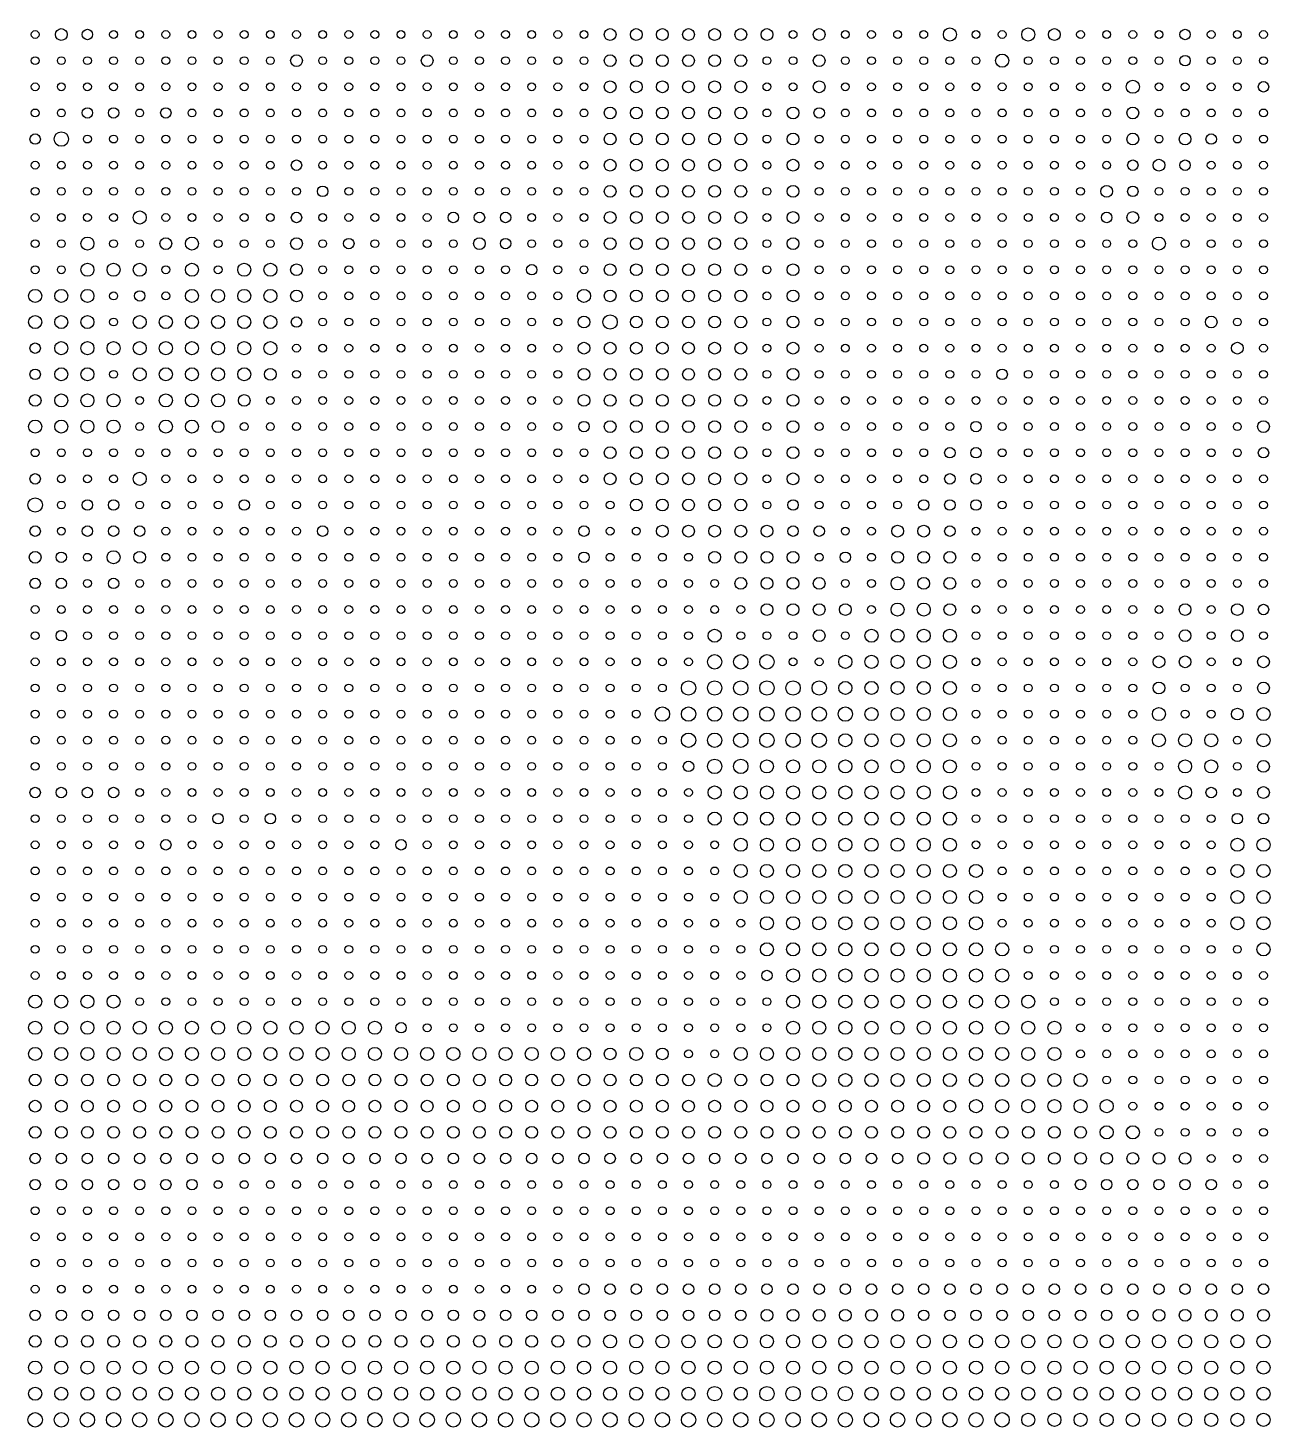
# Model space of a CAD drawing. Header units: metres. Extents: x -6 to 3826, y 14 to 2163.
# Drawn here: x 1914 to 2865, y 14 to 1085 of the extents above; entities that cross this region are included whole.
import ezdxf

# ---------------------------------------------------------------- set-up
doc = ezdxf.new("R2010")
doc.units = ezdxf.units.M

msp = doc.modelspace()

# ---------------------------------------------------------------- linework, layer by layer
for centre, radius in [((1920, 1080), 3), ((1940, 1080), 4.5), ((1960, 1080), 4), ((1980, 1080), 3), ((2000, 1080), 3), ((2020, 1080), 3), ((2040, 1080), 3), ((2060, 1080), 3), ((2080, 1080), 3), ((2100, 1080), 3), ((2120, 1080), 3), ((2140, 1080), 3), ((2160, 1080), 3), ((2180, 1080), 3), ((2200, 1080), 3), ((2220, 1080), 3), ((2240, 1080), 3), ((2260, 1080), 3), ((2280, 1080), 3), ((2300, 1080), 3), ((2320, 1080), 3), ((2340, 1080), 3), ((2360, 1080), 4.5), ((2380, 1080), 4.5), ((2400, 1080), 4.5), ((2420, 1080), 4.5), ((2440, 1080), 4.5), ((2460, 1080), 4.5), ((2480, 1080), 4.5), ((2500, 1080), 3), ((2520, 1080), 4.5), ((2540, 1080), 3), ((2560, 1080), 3), ((2580, 1080), 3), ((2600, 1080), 3), ((2620, 1080), 5), ((2640, 1080), 3), ((2660, 1080), 3), ((2680, 1080), 5), ((2700, 1080), 4.5), ((2720, 1080), 3), ((2740, 1080), 3), ((2760, 1080), 3), ((2780, 1080), 3), ((2800, 1080), 4), ((2820, 1080), 3), ((2840, 1080), 3), ((2860, 1080), 3), ((1920, 1060), 3), ((1940, 1060), 3), ((1960, 1060), 3), ((1980, 1060), 3), ((2000, 1060), 3), ((2020, 1060), 3), ((2040, 1060), 3), ((2060, 1060), 3), ((2080, 1060), 3), ((2100, 1060), 3), ((2120, 1060), 4.5), ((2140, 1060), 3), ((2160, 1060), 3), ((2180, 1060), 3), ((2200, 1060), 3), ((2220, 1060), 4.5), ((2240, 1060), 3), ((2260, 1060), 3), ((2280, 1060), 3), ((2300, 1060), 3), ((2320, 1060), 3), ((2340, 1060), 3), ((2360, 1060), 4.5), ((2380, 1060), 4.5), ((2400, 1060), 4.5), ((2420, 1060), 4.5), ((2440, 1060), 4.5), ((2460, 1060), 4.5), ((2480, 1060), 3), ((2500, 1060), 3), ((2520, 1060), 4.5), ((2540, 1060), 3), ((2560, 1060), 3), ((2580, 1060), 3), ((2600, 1060), 3), ((2620, 1060), 3), ((2640, 1060), 3), ((2660, 1060), 5), ((2680, 1060), 3), ((2700, 1060), 3), ((2720, 1060), 3), ((2740, 1060), 3), ((2760, 1060), 3), ((2780, 1060), 3), ((2800, 1060), 4), ((2820, 1060), 3), ((2840, 1060), 3), ((2860, 1060), 3), ((1920, 1040), 3), ((1940, 1040), 3), ((1960, 1040), 3), ((1980, 1040), 3), ((2000, 1040), 3), ((2020, 1040), 3), ((2040, 1040), 3), ((2060, 1040), 3), ((2080, 1040), 3), ((2100, 1040), 3), ((2120, 1040), 3), ((2140, 1040), 3), ((2160, 1040), 3), ((2180, 1040), 3), ((2200, 1040), 3), ((2220, 1040), 3), ((2240, 1040), 3), ((2260, 1040), 3), ((2280, 1040), 3), ((2300, 1040), 3), ((2320, 1040), 3), ((2340, 1040), 3), ((2360, 1040), 4.5), ((2380, 1040), 4.5), ((2400, 1040), 4.5), ((2420, 1040), 4.5), ((2440, 1040), 4.5), ((2460, 1040), 4.5), ((2480, 1040), 3), ((2500, 1040), 3), ((2520, 1040), 4.5), ((2540, 1040), 3), ((2560, 1040), 3), ((2580, 1040), 3), ((2600, 1040), 3), ((2620, 1040), 3), ((2640, 1040), 3), ((2660, 1040), 3), ((2680, 1040), 3), ((2700, 1040), 3), ((2720, 1040), 3), ((2740, 1040), 3), ((2760, 1040), 5), ((2780, 1040), 3), ((2800, 1040), 3), ((2820, 1040), 3), ((2840, 1040), 3), ((2860, 1040), 4), ((1920, 1020), 3), ((1940, 1020), 3), ((1960, 1020), 4), ((1980, 1020), 4), ((2000, 1020), 3), ((2020, 1020), 4), ((2040, 1020), 3), ((2060, 1020), 3), ((2080, 1020), 3), ((2100, 1020), 3), ((2120, 1020), 3), ((2140, 1020), 3), ((2160, 1020), 3), ((2180, 1020), 3), ((2200, 1020), 3), ((2220, 1020), 3), ((2240, 1020), 3), ((2260, 1020), 3), ((2280, 1020), 3), ((2300, 1020), 3), ((2320, 1020), 3), ((2340, 1020), 3), ((2360, 1020), 4.5), ((2380, 1020), 4.5), ((2400, 1020), 4.5), ((2420, 1020), 4.5), ((2440, 1020), 4.5), ((2460, 1020), 4.5), ((2480, 1020), 3), ((2500, 1020), 4.5), ((2520, 1020), 4), ((2540, 1020), 3), ((2560, 1020), 3), ((2580, 1020), 3), ((2600, 1020), 3), ((2620, 1020), 3), ((2640, 1020), 3), ((2660, 1020), 3), ((2680, 1020), 3), ((2700, 1020), 3), ((2720, 1020), 3), ((2740, 1020), 3), ((2760, 1020), 4.5), ((2780, 1020), 3), ((2800, 1020), 3), ((2820, 1020), 3), ((2840, 1020), 3), ((2860, 1020), 3), ((1920, 1000), 4), ((1940, 1000), 5.5), ((1960, 1000), 3), ((1980, 1000), 3), ((2000, 1000), 3), ((2020, 1000), 3), ((2040, 1000), 3), ((2060, 1000), 3), ((2080, 1000), 3), ((2100, 1000), 3), ((2120, 1000), 3), ((2140, 1000), 3), ((2160, 1000), 3), ((2180, 1000), 3), ((2200, 1000), 3), ((2220, 1000), 3), ((2240, 1000), 3), ((2260, 1000), 3), ((2280, 1000), 3), ((2300, 1000), 3), ((2320, 1000), 3), ((2340, 1000), 3), ((2360, 1000), 4.5), ((2380, 1000), 4.5), ((2400, 1000), 4.5), ((2420, 1000), 4.5), ((2440, 1000), 4.5), ((2460, 1000), 4.5), ((2480, 1000), 3), ((2500, 1000), 4.5), ((2520, 1000), 3), ((2540, 1000), 3), ((2560, 1000), 3), ((2580, 1000), 3), ((2600, 1000), 3), ((2620, 1000), 3), ((2640, 1000), 3), ((2660, 1000), 3), ((2680, 1000), 3), ((2700, 1000), 3), ((2720, 1000), 3), ((2740, 1000), 3), ((2760, 1000), 4.5), ((2780, 1000), 3), ((2800, 1000), 4.5), ((2820, 1000), 4), ((2840, 1000), 3), ((2860, 1000), 3), ((1920, 980), 3), ((1940, 980), 3), ((1960, 980), 3), ((1980, 980), 3), ((2000, 980), 3), ((2020, 980), 3), ((2040, 980), 3), ((2060, 980), 3), ((2080, 980), 3), ((2100, 980), 3), ((2120, 980), 4), ((2140, 980), 3), ((2160, 980), 3), ((2180, 980), 3), ((2200, 980), 3), ((2220, 980), 3), ((2240, 980), 3), ((2260, 980), 3), ((2280, 980), 3), ((2300, 980), 3), ((2320, 980), 3), ((2340, 980), 3), ((2360, 980), 4.5), ((2380, 980), 4.5), ((2400, 980), 4.5), ((2420, 980), 4.5), ((2440, 980), 4.5), ((2460, 980), 4.5), ((2480, 980), 3), ((2500, 980), 4.5), ((2520, 980), 3), ((2540, 980), 3), ((2560, 980), 3), ((2580, 980), 3), ((2600, 980), 3), ((2620, 980), 3), ((2640, 980), 3), ((2660, 980), 3), ((2680, 980), 3), ((2700, 980), 3), ((2720, 980), 3), ((2740, 980), 3), ((2760, 980), 4), ((2780, 980), 4.5), ((2800, 980), 4), ((2820, 980), 3), ((2840, 980), 3), ((2860, 980), 3), ((2140, 960), 4), ((2360, 960), 4.5), ((2380, 960), 4.5), ((2400, 960), 4.5), ((2420, 960), 4.5), ((2440, 960), 4.5), ((2460, 960), 4.5), ((2500, 960), 4.5), ((2740, 960), 4.5), ((2760, 960), 4), ((1920, 960), 3), ((1940, 960), 3), ((1960, 960), 3), ((1980, 960), 3), ((2000, 960), 3), ((2020, 960), 3), ((2040, 960), 3), ((2060, 960), 3), ((2080, 960), 3), ((2100, 960), 3), ((2120, 960), 3), ((2160, 960), 3), ((2180, 960), 3), ((2200, 960), 3), ((2220, 960), 3), ((2240, 960), 3), ((2260, 960), 3), ((2280, 960), 3), ((2300, 960), 3), ((2320, 960), 3), ((2340, 960), 3), ((2480, 960), 3), ((2520, 960), 3), ((2540, 960), 3), ((2560, 960), 3), ((2580, 960), 3), ((2600, 960), 3), ((2620, 960), 3), ((2640, 960), 3), ((2660, 960), 3), ((2680, 960), 3), ((2700, 960), 3), ((2720, 960), 3), ((2780, 960), 3), ((2800, 960), 3), ((2820, 960), 3), ((2840, 960), 3), ((2860, 960), 3), ((1920, 940), 3), ((1940, 940), 3), ((1960, 940), 3), ((1980, 940), 3), ((2000, 940), 5), ((2020, 940), 3), ((2040, 940), 3), ((2060, 940), 3), ((2080, 940), 3), ((2100, 940), 3), ((2120, 940), 4), ((2140, 940), 3), ((2160, 940), 3), ((2180, 940), 3), ((2200, 940), 3), ((2220, 940), 3), ((2240, 940), 4), ((2260, 940), 4), ((2280, 940), 4), ((2300, 940), 3), ((2320, 940), 3), ((2340, 940), 3), ((2360, 940), 4.5), ((2380, 940), 4.5), ((2400, 940), 4.5), ((2420, 940), 4.5), ((2440, 940), 4.5), ((2460, 940), 4.5), ((2480, 940), 3), ((2500, 940), 4.5), ((2520, 940), 3), ((2540, 940), 3), ((2560, 940), 3), ((2580, 940), 3), ((2600, 940), 3), ((2620, 940), 3), ((2640, 940), 3), ((2660, 940), 3), ((2680, 940), 3), ((2700, 940), 3), ((2720, 940), 3), ((2740, 940), 4), ((2760, 940), 4.5), ((2780, 940), 3), ((2800, 940), 3), ((2820, 940), 3), ((2840, 940), 3), ((2860, 940), 3), ((1920, 920), 3), ((1940, 920), 3), ((1960, 920), 5), ((1980, 920), 3), ((2000, 920), 3), ((2020, 920), 4.5), ((2040, 920), 5), ((2060, 920), 3), ((2080, 920), 3), ((2100, 920), 3), ((2120, 920), 4.5), ((2140, 920), 3), ((2160, 920), 4), ((2180, 920), 3), ((2200, 920), 3), ((2220, 920), 3), ((2240, 920), 3), ((2260, 920), 4.5), ((2280, 920), 4), ((2300, 920), 3), ((2320, 920), 3), ((2340, 920), 3), ((2360, 920), 4.5), ((2380, 920), 4.5), ((2400, 920), 4.5), ((2420, 920), 4.5), ((2440, 920), 4.5), ((2460, 920), 4.5), ((2480, 920), 3), ((2500, 920), 4.5), ((2520, 920), 3), ((2540, 920), 3), ((2560, 920), 3), ((2580, 920), 3), ((2600, 920), 3), ((2620, 920), 3), ((2640, 920), 3), ((2660, 920), 3), ((2680, 920), 3), ((2700, 920), 3), ((2720, 920), 3), ((2740, 920), 3), ((2760, 920), 3), ((2780, 920), 5), ((2800, 920), 3), ((2820, 920), 3), ((2840, 920), 3), ((2860, 920), 3), ((1920, 900), 3), ((1940, 900), 3), ((1960, 900), 5), ((1980, 900), 5), ((2000, 900), 5), ((2020, 900), 3), ((2040, 900), 5), ((2060, 900), 3), ((2080, 900), 5), ((2100, 900), 5), ((2120, 900), 4.5), ((2140, 900), 3), ((2160, 900), 3), ((2180, 900), 3), ((2200, 900), 3), ((2220, 900), 3), ((2240, 900), 3), ((2260, 900), 3), ((2280, 900), 3), ((2300, 900), 4), ((2320, 900), 3), ((2340, 900), 3), ((2360, 900), 4.5), ((2380, 900), 4.5), ((2400, 900), 4.5), ((2420, 900), 4.5), ((2440, 900), 4.5), ((2460, 900), 4.5), ((2480, 900), 3), ((2500, 900), 4.5), ((2520, 900), 3), ((2540, 900), 3), ((2560, 900), 3), ((2580, 900), 3), ((2600, 900), 3), ((2620, 900), 3), ((2640, 900), 3), ((2660, 900), 3), ((2680, 900), 3), ((2700, 900), 3), ((2720, 900), 3), ((2740, 900), 3), ((2760, 900), 3), ((2780, 900), 3), ((2800, 900), 3), ((2820, 900), 3), ((2840, 900), 3), ((2860, 900), 3), ((1920, 880), 5), ((1940, 880), 5), ((1960, 880), 5), ((1980, 880), 3), ((2000, 880), 4), ((2020, 880), 3), ((2040, 880), 5), ((2060, 880), 5), ((2080, 880), 5), ((2100, 880), 5), ((2120, 880), 4.5), ((2140, 880), 3), ((2160, 880), 3), ((2180, 880), 3), ((2200, 880), 3), ((2220, 880), 3), ((2240, 880), 3), ((2260, 880), 3), ((2280, 880), 3), ((2300, 880), 3), ((2320, 880), 3), ((2340, 880), 5), ((2360, 880), 4.5), ((2380, 880), 4.5), ((2400, 880), 4.5), ((2420, 880), 4.5), ((2440, 880), 4.5), ((2460, 880), 4.5), ((2480, 880), 3), ((2500, 880), 4.5), ((2520, 880), 3), ((2540, 880), 3), ((2560, 880), 3), ((2580, 880), 3), ((2600, 880), 3), ((2620, 880), 3), ((2640, 880), 3), ((2660, 880), 3), ((2680, 880), 3), ((2700, 880), 3), ((2720, 880), 3), ((2740, 880), 3), ((2760, 880), 3), ((2780, 880), 3), ((2800, 880), 3), ((2820, 880), 3), ((2840, 880), 3), ((2860, 880), 3), ((1920, 860), 5), ((1940, 860), 5), ((1960, 860), 5), ((1980, 860), 3), ((2000, 860), 5), ((2020, 860), 5), ((2040, 860), 5), ((2060, 860), 5), ((2080, 860), 5), ((2100, 860), 5), ((2120, 860), 4), ((2140, 860), 3), ((2160, 860), 3), ((2180, 860), 3), ((2200, 860), 3), ((2220, 860), 3), ((2240, 860), 3), ((2260, 860), 3), ((2280, 860), 3), ((2300, 860), 3), ((2320, 860), 3), ((2340, 860), 4.5), ((2360, 860), 5.5), ((2380, 860), 4.5), ((2400, 860), 4.5), ((2420, 860), 4.5), ((2440, 860), 4.5), ((2460, 860), 4.5), ((2480, 860), 3), ((2500, 860), 4.5), ((2520, 860), 3), ((2540, 860), 3), ((2560, 860), 3), ((2580, 860), 3), ((2600, 860), 3), ((2620, 860), 3), ((2640, 860), 3), ((2660, 860), 3), ((2680, 860), 3), ((2700, 860), 3), ((2720, 860), 3), ((2740, 860), 3), ((2760, 860), 3), ((2780, 860), 3), ((2800, 860), 3), ((2820, 860), 4.5), ((2840, 860), 3), ((2860, 860), 3), ((1920, 840), 4), ((1940, 840), 5), ((1960, 840), 5), ((1980, 840), 5), ((2000, 840), 5), ((2020, 840), 5), ((2040, 840), 5), ((2060, 840), 5), ((2080, 840), 5), ((2100, 840), 5), ((2120, 840), 3), ((2140, 840), 3), ((2160, 840), 3), ((2180, 840), 3), ((2200, 840), 3), ((2220, 840), 3), ((2240, 840), 3), ((2260, 840), 3), ((2280, 840), 3), ((2300, 840), 3), ((2320, 840), 3), ((2340, 840), 4.5), ((2360, 840), 4.5), ((2380, 840), 4.5), ((2400, 840), 4.5), ((2420, 840), 4.5), ((2440, 840), 4.5), ((2460, 840), 4.5), ((2480, 840), 3), ((2500, 840), 4.5), ((2520, 840), 3), ((2540, 840), 3), ((2560, 840), 3), ((2580, 840), 3), ((2600, 840), 3), ((2620, 840), 3), ((2640, 840), 3), ((2660, 840), 3), ((2680, 840), 3), ((2700, 840), 3), ((2720, 840), 3), ((2740, 840), 3), ((2760, 840), 3), ((2780, 840), 3), ((2800, 840), 3), ((2820, 840), 3), ((2840, 840), 4.5), ((2860, 840), 3), ((1940, 820), 5), ((1960, 820), 5), ((2000, 820), 5), ((2020, 820), 5), ((2040, 820), 5), ((2060, 820), 5), ((2080, 820), 5), ((2100, 820), 4.5), ((2340, 820), 4.5), ((2360, 820), 4.5), ((2380, 820), 4.5), ((2400, 820), 4.5), ((2420, 820), 4.5), ((2440, 820), 4.5), ((2460, 820), 4.5), ((2500, 820), 4.5), ((1920, 820), 4), ((1980, 820), 3), ((2120, 820), 3), ((2140, 820), 3), ((2160, 820), 3), ((2180, 820), 3), ((2200, 820), 3), ((2220, 820), 3), ((2240, 820), 3), ((2260, 820), 3), ((2280, 820), 3), ((2300, 820), 3), ((2320, 820), 3), ((2480, 820), 3), ((2520, 820), 3), ((2540, 820), 3), ((2560, 820), 3), ((2580, 820), 3), ((2600, 820), 3), ((2620, 820), 3), ((2640, 820), 3), ((2660, 820), 4), ((2680, 820), 3), ((2700, 820), 3), ((2720, 820), 3), ((2740, 820), 3), ((2760, 820), 3), ((2780, 820), 3), ((2800, 820), 3), ((2820, 820), 3), ((2840, 820), 3), ((2860, 820), 3), ((1920, 800), 4.5), ((1940, 800), 5), ((1960, 800), 5), ((1980, 800), 5), ((2000, 800), 3), ((2020, 800), 5), ((2040, 800), 5), ((2060, 800), 5), ((2080, 800), 4.5), ((2100, 800), 3), ((2120, 800), 3), ((2140, 800), 3), ((2160, 800), 3), ((2180, 800), 3), ((2200, 800), 3), ((2220, 800), 3), ((2240, 800), 3), ((2260, 800), 3), ((2280, 800), 3), ((2300, 800), 3), ((2320, 800), 3), ((2340, 800), 4.5), ((2360, 800), 4.5), ((2380, 800), 4.5), ((2400, 800), 4.5), ((2420, 800), 4.5), ((2440, 800), 4.5), ((2460, 800), 4.5), ((2480, 800), 3), ((2500, 800), 4.5), ((2520, 800), 3), ((2540, 800), 3), ((2560, 800), 3), ((2580, 800), 3), ((2600, 800), 3), ((2620, 800), 3), ((2640, 800), 3), ((2660, 800), 3), ((2680, 800), 3), ((2700, 800), 3), ((2720, 800), 3), ((2740, 800), 3), ((2760, 800), 3), ((2780, 800), 3), ((2800, 800), 3), ((2820, 800), 3), ((2840, 800), 3), ((2860, 800), 3), ((1920, 780), 5), ((1940, 780), 5), ((1960, 780), 5), ((1980, 780), 5), ((2000, 780), 3), ((2020, 780), 5), ((2040, 780), 5), ((2060, 780), 4.5), ((2080, 780), 3), ((2100, 780), 3), ((2120, 780), 3), ((2140, 780), 3), ((2160, 780), 3), ((2180, 780), 3), ((2200, 780), 3), ((2220, 780), 3), ((2240, 780), 3), ((2260, 780), 3), ((2280, 780), 3), ((2300, 780), 3), ((2320, 780), 3), ((2340, 780), 4), ((2360, 780), 4.5), ((2380, 780), 4.5), ((2400, 780), 4.5), ((2420, 780), 4.5), ((2440, 780), 4.5), ((2460, 780), 4.5), ((2480, 780), 3), ((2500, 780), 4.5), ((2520, 780), 3), ((2540, 780), 3), ((2560, 780), 3), ((2580, 780), 3), ((2600, 780), 3), ((2620, 780), 3), ((2640, 780), 4), ((2660, 780), 3), ((2680, 780), 3), ((2700, 780), 3), ((2720, 780), 3), ((2740, 780), 3), ((2760, 780), 3), ((2780, 780), 3), ((2800, 780), 3), ((2820, 780), 3), ((2840, 780), 3), ((2860, 780), 4.5), ((1920, 760), 3), ((1940, 760), 3), ((1960, 760), 3), ((1980, 760), 3), ((2000, 760), 3), ((2020, 760), 3), ((2040, 760), 3), ((2060, 760), 3), ((2080, 760), 3), ((2100, 760), 3), ((2120, 760), 3), ((2140, 760), 3), ((2160, 760), 3), ((2180, 760), 3), ((2200, 760), 3), ((2220, 760), 3), ((2240, 760), 3), ((2260, 760), 3), ((2280, 760), 3), ((2300, 760), 3), ((2320, 760), 3), ((2340, 760), 3), ((2360, 760), 4.5), ((2380, 760), 4.5), ((2400, 760), 4.5), ((2420, 760), 4.5), ((2440, 760), 4.5), ((2460, 760), 4.5), ((2480, 760), 3), ((2500, 760), 4.5), ((2520, 760), 3), ((2540, 760), 3), ((2560, 760), 3), ((2580, 760), 3), ((2600, 760), 3), ((2620, 760), 4), ((2640, 760), 4), ((2660, 760), 3), ((2680, 760), 3), ((2700, 760), 3), ((2720, 760), 3), ((2740, 760), 3), ((2760, 760), 3), ((2780, 760), 3), ((2800, 760), 3), ((2820, 760), 3), ((2840, 760), 3), ((2860, 760), 4), ((1920, 740), 4), ((1940, 740), 3), ((1960, 740), 3), ((1980, 740), 3), ((2000, 740), 5), ((2020, 740), 3), ((2040, 740), 3), ((2060, 740), 3), ((2080, 740), 3), ((2100, 740), 3), ((2120, 740), 3), ((2140, 740), 3), ((2160, 740), 3), ((2180, 740), 3), ((2200, 740), 3), ((2220, 740), 3), ((2240, 740), 3), ((2260, 740), 3), ((2280, 740), 3), ((2300, 740), 3), ((2320, 740), 3), ((2340, 740), 3), ((2360, 740), 4.5), ((2380, 740), 4.5), ((2400, 740), 4.5), ((2420, 740), 4.5), ((2440, 740), 4.5), ((2460, 740), 4.5), ((2480, 740), 3), ((2500, 740), 4.5), ((2520, 740), 3), ((2540, 740), 3), ((2560, 740), 3), ((2580, 740), 3), ((2600, 740), 3), ((2620, 740), 4), ((2640, 740), 4), ((2660, 740), 3), ((2680, 740), 3), ((2700, 740), 3), ((2720, 740), 3), ((2740, 740), 3), ((2760, 740), 3), ((2780, 740), 3), ((2800, 740), 3), ((2820, 740), 3), ((2840, 740), 3), ((2860, 740), 3), ((1920, 720), 5.5), ((1940, 720), 3), ((1960, 720), 4), ((1980, 720), 4), ((2000, 720), 3), ((2020, 720), 3), ((2040, 720), 3), ((2060, 720), 3), ((2080, 720), 4), ((2100, 720), 3), ((2120, 720), 3), ((2140, 720), 3), ((2160, 720), 3), ((2180, 720), 3), ((2200, 720), 3), ((2220, 720), 3), ((2240, 720), 3), ((2260, 720), 3), ((2280, 720), 3), ((2300, 720), 3), ((2320, 720), 3), ((2340, 720), 3), ((2360, 720), 3), ((2380, 720), 4.5), ((2400, 720), 4.5), ((2420, 720), 4.5), ((2440, 720), 4.5), ((2460, 720), 4.5), ((2480, 720), 3), ((2500, 720), 4), ((2520, 720), 3), ((2540, 720), 3), ((2560, 720), 3), ((2580, 720), 3), ((2600, 720), 4), ((2620, 720), 4), ((2640, 720), 4), ((2660, 720), 3), ((2680, 720), 3), ((2700, 720), 3), ((2720, 720), 3), ((2740, 720), 3), ((2760, 720), 3), ((2780, 720), 3), ((2800, 720), 3), ((2820, 720), 3), ((2840, 720), 3), ((2860, 720), 3), ((1920, 700), 4), ((1940, 700), 3), ((1960, 700), 4), ((1980, 700), 4), ((2000, 700), 4), ((2020, 700), 3), ((2040, 700), 3), ((2060, 700), 3), ((2080, 700), 3), ((2100, 700), 3), ((2120, 700), 3), ((2140, 700), 4), ((2160, 700), 3), ((2180, 700), 3), ((2200, 700), 3), ((2220, 700), 3), ((2240, 700), 3), ((2260, 700), 3), ((2280, 700), 3), ((2300, 700), 3), ((2320, 700), 3), ((2340, 700), 4), ((2360, 700), 3), ((2380, 700), 3), ((2400, 700), 4.5), ((2420, 700), 4.5), ((2440, 700), 4.5), ((2460, 700), 4.5), ((2480, 700), 4.5), ((2500, 700), 4), ((2520, 700), 4), ((2540, 700), 3), ((2560, 700), 3), ((2580, 700), 4.5), ((2600, 700), 4.5), ((2620, 700), 4), ((2640, 700), 3), ((2660, 700), 3), ((2680, 700), 3), ((2700, 700), 3), ((2720, 700), 3), ((2740, 700), 3), ((2760, 700), 3), ((2780, 700), 3), ((2800, 700), 3), ((2820, 700), 3), ((2840, 700), 3), ((2860, 700), 3), ((1920, 680), 4.5), ((1940, 680), 4), ((1960, 680), 3), ((1980, 680), 5), ((2000, 680), 4.5), ((2020, 680), 3), ((2040, 680), 3), ((2060, 680), 3), ((2080, 680), 3), ((2100, 680), 3), ((2120, 680), 3), ((2140, 680), 3), ((2160, 680), 3), ((2180, 680), 3), ((2200, 680), 3), ((2220, 680), 3), ((2240, 680), 3), ((2260, 680), 3), ((2280, 680), 3), ((2300, 680), 3), ((2320, 680), 3), ((2340, 680), 4), ((2360, 680), 3), ((2380, 680), 3), ((2400, 680), 3), ((2420, 680), 3), ((2440, 680), 4.5), ((2460, 680), 4.5), ((2480, 680), 4.5), ((2500, 680), 4.5), ((2520, 680), 3), ((2540, 680), 4), ((2560, 680), 3), ((2580, 680), 4.5), ((2600, 680), 4.5), ((2620, 680), 4.5), ((2640, 680), 3), ((2660, 680), 3), ((2680, 680), 3), ((2700, 680), 3), ((2720, 680), 3), ((2740, 680), 3), ((2760, 680), 3), ((2780, 680), 3), ((2800, 680), 3), ((2820, 680), 3), ((2840, 680), 3), ((2860, 680), 3), ((1920, 660), 4), ((1940, 660), 4), ((1980, 660), 4), ((2460, 660), 4.5), ((2480, 660), 4.5), ((2500, 660), 4.5), ((2520, 660), 4.5), ((2580, 660), 5), ((2600, 660), 4.5), ((2620, 660), 4.5), ((1960, 660), 3), ((2000, 660), 3), ((2020, 660), 3), ((2040, 660), 3), ((2060, 660), 3), ((2080, 660), 3), ((2100, 660), 3), ((2120, 660), 3), ((2140, 660), 3), ((2160, 660), 3), ((2180, 660), 3), ((2200, 660), 3), ((2220, 660), 3), ((2240, 660), 3), ((2260, 660), 3), ((2280, 660), 3), ((2300, 660), 3), ((2320, 660), 3), ((2340, 660), 3), ((2360, 660), 3), ((2380, 660), 3), ((2400, 660), 3), ((2420, 660), 3), ((2440, 660), 3), ((2540, 660), 3), ((2560, 660), 3), ((2640, 660), 3), ((2660, 660), 3), ((2680, 660), 3), ((2700, 660), 3), ((2720, 660), 3), ((2740, 660), 3), ((2760, 660), 3), ((2780, 660), 3), ((2800, 660), 3), ((2820, 660), 3), ((2840, 660), 3), ((2860, 660), 3), ((1920, 640), 3), ((1940, 640), 3), ((1960, 640), 3), ((1980, 640), 3), ((2000, 640), 3), ((2020, 640), 3), ((2040, 640), 3), ((2060, 640), 3), ((2080, 640), 3), ((2100, 640), 3), ((2120, 640), 3), ((2140, 640), 3), ((2160, 640), 3), ((2180, 640), 3), ((2200, 640), 3), ((2220, 640), 3), ((2240, 640), 3), ((2260, 640), 3), ((2280, 640), 3), ((2300, 640), 3), ((2320, 640), 3), ((2340, 640), 3), ((2360, 640), 3), ((2380, 640), 3), ((2400, 640), 3), ((2420, 640), 3), ((2440, 640), 3), ((2460, 640), 3), ((2480, 640), 4.5), ((2500, 640), 4.5), ((2520, 640), 4.5), ((2540, 640), 4.5), ((2560, 640), 3), ((2580, 640), 5), ((2600, 640), 5), ((2620, 640), 4.5), ((2640, 640), 3), ((2660, 640), 3), ((2680, 640), 3), ((2700, 640), 3), ((2720, 640), 3), ((2740, 640), 3), ((2760, 640), 3), ((2780, 640), 3), ((2800, 640), 4.5), ((2820, 640), 3), ((2840, 640), 4.5), ((2860, 640), 4), ((1920, 620), 3), ((1940, 620), 4), ((1960, 620), 3), ((1980, 620), 3), ((2000, 620), 3), ((2020, 620), 3), ((2040, 620), 3), ((2060, 620), 3), ((2080, 620), 3), ((2100, 620), 3), ((2120, 620), 3), ((2140, 620), 3), ((2160, 620), 3), ((2180, 620), 3), ((2200, 620), 3), ((2220, 620), 3), ((2240, 620), 3), ((2260, 620), 3), ((2280, 620), 3), ((2300, 620), 3), ((2320, 620), 3), ((2340, 620), 3), ((2360, 620), 3), ((2380, 620), 3), ((2400, 620), 3), ((2420, 620), 3), ((2440, 620), 5), ((2460, 620), 3), ((2480, 620), 3), ((2500, 620), 3), ((2520, 620), 4.5), ((2540, 620), 3), ((2560, 620), 5), ((2580, 620), 5), ((2600, 620), 5), ((2620, 620), 5), ((2640, 620), 3), ((2660, 620), 3), ((2680, 620), 3), ((2700, 620), 3), ((2720, 620), 3), ((2740, 620), 3), ((2760, 620), 3), ((2780, 620), 3), ((2800, 620), 4.5), ((2820, 620), 3), ((2840, 620), 4.5), ((2860, 620), 3), ((1920, 600), 3), ((1940, 600), 3), ((1960, 600), 3), ((1980, 600), 3), ((2000, 600), 3), ((2020, 600), 3), ((2040, 600), 3), ((2060, 600), 3), ((2080, 600), 3), ((2100, 600), 3), ((2120, 600), 3), ((2140, 600), 3), ((2160, 600), 3), ((2180, 600), 3), ((2200, 600), 3), ((2220, 600), 3), ((2240, 600), 3), ((2260, 600), 3), ((2280, 600), 3), ((2300, 600), 3), ((2320, 600), 3), ((2340, 600), 3), ((2360, 600), 3), ((2380, 600), 3), ((2400, 600), 3), ((2420, 600), 3), ((2440, 600), 5.5), ((2460, 600), 5.5), ((2480, 600), 5.5), ((2500, 600), 3), ((2520, 600), 3), ((2540, 600), 5), ((2560, 600), 5), ((2580, 600), 5), ((2600, 600), 5), ((2620, 600), 5), ((2640, 600), 3), ((2660, 600), 3), ((2680, 600), 3), ((2700, 600), 3), ((2720, 600), 3), ((2740, 600), 3), ((2760, 600), 3), ((2780, 600), 4.5), ((2800, 600), 4.5), ((2820, 600), 3), ((2840, 600), 3), ((2860, 600), 4.5), ((1920, 580), 3), ((1940, 580), 3), ((1960, 580), 3), ((1980, 580), 3), ((2000, 580), 3), ((2020, 580), 3), ((2040, 580), 3), ((2060, 580), 3), ((2080, 580), 3), ((2100, 580), 3), ((2120, 580), 3), ((2140, 580), 3), ((2160, 580), 3), ((2180, 580), 3), ((2200, 580), 3), ((2220, 580), 3), ((2240, 580), 3), ((2260, 580), 3), ((2280, 580), 3), ((2300, 580), 3), ((2320, 580), 3), ((2340, 580), 3), ((2360, 580), 3), ((2380, 580), 3), ((2400, 580), 3), ((2420, 580), 5.5), ((2440, 580), 5.5), ((2460, 580), 5.5), ((2480, 580), 5.5), ((2500, 580), 5.5), ((2520, 580), 5.5), ((2540, 580), 5), ((2560, 580), 5), ((2580, 580), 5), ((2600, 580), 5), ((2620, 580), 5), ((2640, 580), 3), ((2660, 580), 3), ((2680, 580), 3), ((2700, 580), 3), ((2720, 580), 3), ((2740, 580), 3), ((2760, 580), 3), ((2780, 580), 4.5), ((2800, 580), 3), ((2820, 580), 3), ((2840, 580), 3), ((2860, 580), 4.5), ((1920, 560), 3), ((1940, 560), 3), ((1960, 560), 3), ((1980, 560), 3), ((2000, 560), 3), ((2020, 560), 3), ((2040, 560), 3), ((2060, 560), 3), ((2080, 560), 3), ((2100, 560), 3), ((2120, 560), 3), ((2140, 560), 3), ((2160, 560), 3), ((2180, 560), 3), ((2200, 560), 3), ((2220, 560), 3), ((2240, 560), 3), ((2260, 560), 3), ((2280, 560), 3), ((2300, 560), 3), ((2320, 560), 3), ((2340, 560), 3), ((2360, 560), 3), ((2380, 560), 3), ((2400, 560), 5.5), ((2420, 560), 5.5), ((2440, 560), 5.5), ((2460, 560), 5.5), ((2480, 560), 5.5), ((2500, 560), 5.5), ((2520, 560), 5.5), ((2540, 560), 5.5), ((2560, 560), 5), ((2580, 560), 5), ((2600, 560), 5), ((2620, 560), 5), ((2640, 560), 3), ((2660, 560), 3), ((2680, 560), 3), ((2700, 560), 3), ((2720, 560), 3), ((2740, 560), 3), ((2760, 560), 3), ((2780, 560), 5), ((2800, 560), 3), ((2820, 560), 3), ((2840, 560), 4.5), ((2860, 560), 5), ((1920, 540), 3), ((1940, 540), 3), ((1960, 540), 3), ((1980, 540), 3), ((2000, 540), 3), ((2020, 540), 3), ((2040, 540), 3), ((2060, 540), 3), ((2080, 540), 3), ((2100, 540), 3), ((2120, 540), 3), ((2140, 540), 3), ((2160, 540), 3), ((2180, 540), 3), ((2200, 540), 3), ((2220, 540), 3), ((2240, 540), 3), ((2260, 540), 3), ((2280, 540), 3), ((2300, 540), 3), ((2320, 540), 3), ((2340, 540), 3), ((2360, 540), 3), ((2380, 540), 3), ((2400, 540), 3), ((2420, 540), 5.5), ((2440, 540), 5.5), ((2460, 540), 5.5), ((2480, 540), 5.5), ((2500, 540), 5.5), ((2520, 540), 5.5), ((2540, 540), 5), ((2560, 540), 5), ((2580, 540), 5), ((2600, 540), 5), ((2620, 540), 5), ((2640, 540), 3), ((2660, 540), 3), ((2680, 540), 3), ((2700, 540), 3), ((2720, 540), 3), ((2740, 540), 3), ((2760, 540), 3), ((2780, 540), 5), ((2800, 540), 5), ((2820, 540), 5), ((2840, 540), 3), ((2860, 540), 5), ((2440, 520), 5.5), ((2460, 520), 5.5), ((2480, 520), 5), ((2500, 520), 5), ((2520, 520), 5), ((2540, 520), 5), ((2560, 520), 5), ((2580, 520), 5), ((2600, 520), 5), ((2620, 520), 5), ((2800, 520), 5), ((2820, 520), 5), ((1920, 520), 3), ((1940, 520), 3), ((1960, 520), 3), ((1980, 520), 3), ((2000, 520), 3), ((2020, 520), 3), ((2040, 520), 3), ((2060, 520), 3), ((2080, 520), 3), ((2100, 520), 3), ((2120, 520), 3), ((2140, 520), 3), ((2160, 520), 3), ((2180, 520), 3), ((2200, 520), 3), ((2220, 520), 3), ((2240, 520), 3), ((2260, 520), 3), ((2280, 520), 3), ((2300, 520), 3), ((2320, 520), 3), ((2340, 520), 3), ((2360, 520), 3), ((2380, 520), 3), ((2400, 520), 3), ((2420, 520), 4), ((2640, 520), 3), ((2660, 520), 3), ((2680, 520), 3), ((2700, 520), 3), ((2720, 520), 3), ((2740, 520), 3), ((2760, 520), 3), ((2780, 520), 3), ((2840, 520), 3), ((2860, 520), 4.5), ((1920, 500), 4), ((1940, 500), 4), ((1960, 500), 4), ((1980, 500), 4), ((2440, 500), 5), ((2460, 500), 5), ((2480, 500), 5), ((2500, 500), 5), ((2520, 500), 5), ((2540, 500), 5), ((2560, 500), 5), ((2580, 500), 5), ((2600, 500), 5), ((2620, 500), 5), ((2800, 500), 5), ((2820, 500), 4), ((2860, 500), 4.5), ((2000, 500), 3), ((2020, 500), 3), ((2040, 500), 3), ((2060, 500), 3), ((2080, 500), 3), ((2100, 500), 3), ((2120, 500), 3), ((2140, 500), 3), ((2160, 500), 3), ((2180, 500), 3), ((2200, 500), 3), ((2220, 500), 3), ((2240, 500), 3), ((2260, 500), 3), ((2280, 500), 3), ((2300, 500), 3), ((2320, 500), 3), ((2340, 500), 3), ((2360, 500), 3), ((2380, 500), 3), ((2400, 500), 3), ((2420, 500), 3), ((2640, 500), 3), ((2660, 500), 3), ((2680, 500), 3), ((2700, 500), 3), ((2720, 500), 3), ((2740, 500), 3), ((2760, 500), 3), ((2780, 500), 3), ((2840, 500), 3), ((1920, 480), 3), ((1940, 480), 3), ((1960, 480), 3), ((1980, 480), 3), ((2000, 480), 3), ((2020, 480), 3), ((2040, 480), 3), ((2060, 480), 4), ((2080, 480), 3), ((2100, 480), 4), ((2120, 480), 3), ((2140, 480), 3), ((2160, 480), 3), ((2180, 480), 3), ((2200, 480), 3), ((2220, 480), 3), ((2240, 480), 3), ((2260, 480), 3), ((2280, 480), 3), ((2300, 480), 3), ((2320, 480), 3), ((2340, 480), 3), ((2360, 480), 3), ((2380, 480), 3), ((2400, 480), 3), ((2420, 480), 3), ((2440, 480), 5), ((2460, 480), 5), ((2480, 480), 5), ((2500, 480), 5), ((2520, 480), 5), ((2540, 480), 5), ((2560, 480), 5), ((2580, 480), 5), ((2600, 480), 5), ((2620, 480), 5), ((2640, 480), 3), ((2660, 480), 3), ((2680, 480), 3), ((2700, 480), 3), ((2720, 480), 3), ((2740, 480), 3), ((2760, 480), 3), ((2780, 480), 3), ((2800, 480), 3), ((2820, 480), 3), ((2840, 480), 4), ((2860, 480), 4), ((1920, 460), 3), ((1940, 460), 3), ((1960, 460), 3), ((1980, 460), 3), ((2000, 460), 3), ((2020, 460), 4), ((2040, 460), 3), ((2060, 460), 3), ((2080, 460), 3), ((2100, 460), 3), ((2120, 460), 3), ((2140, 460), 3), ((2160, 460), 3), ((2180, 460), 3), ((2200, 460), 4), ((2220, 460), 3), ((2240, 460), 3), ((2260, 460), 3), ((2280, 460), 3), ((2300, 460), 3), ((2320, 460), 3), ((2340, 460), 3), ((2360, 460), 3), ((2380, 460), 3), ((2400, 460), 3), ((2420, 460), 3), ((2440, 460), 3), ((2460, 460), 5), ((2480, 460), 5), ((2500, 460), 5), ((2520, 460), 5), ((2540, 460), 5), ((2560, 460), 5), ((2580, 460), 5), ((2600, 460), 5), ((2620, 460), 5), ((2640, 460), 3), ((2660, 460), 3), ((2680, 460), 3), ((2700, 460), 3), ((2720, 460), 3), ((2740, 460), 3), ((2760, 460), 3), ((2780, 460), 3), ((2800, 460), 3), ((2820, 460), 3), ((2840, 460), 5), ((2860, 460), 5), ((1920, 440), 3), ((1940, 440), 3), ((1960, 440), 3), ((1980, 440), 3), ((2000, 440), 3), ((2020, 440), 3), ((2040, 440), 3), ((2060, 440), 3), ((2080, 440), 3), ((2100, 440), 3), ((2120, 440), 3), ((2140, 440), 3), ((2160, 440), 3), ((2180, 440), 3), ((2200, 440), 3), ((2220, 440), 3), ((2240, 440), 3), ((2260, 440), 3), ((2280, 440), 3), ((2300, 440), 3), ((2320, 440), 3), ((2340, 440), 3), ((2360, 440), 3), ((2380, 440), 3), ((2400, 440), 3), ((2420, 440), 3), ((2440, 440), 3), ((2460, 440), 5), ((2480, 440), 5), ((2500, 440), 5), ((2520, 440), 5), ((2540, 440), 5), ((2560, 440), 5), ((2580, 440), 5), ((2600, 440), 5), ((2620, 440), 5), ((2640, 440), 5), ((2660, 440), 3), ((2680, 440), 3), ((2700, 440), 3), ((2720, 440), 3), ((2740, 440), 3), ((2760, 440), 3), ((2780, 440), 3), ((2800, 440), 3), ((2820, 440), 3), ((2840, 440), 5), ((2860, 440), 5), ((1920, 420), 3), ((1940, 420), 3), ((1960, 420), 3), ((1980, 420), 3), ((2000, 420), 3), ((2020, 420), 3), ((2040, 420), 3), ((2060, 420), 3), ((2080, 420), 3), ((2100, 420), 3), ((2120, 420), 3), ((2140, 420), 3), ((2160, 420), 3), ((2180, 420), 3), ((2200, 420), 3), ((2220, 420), 3), ((2240, 420), 3), ((2260, 420), 3), ((2280, 420), 3), ((2300, 420), 3), ((2320, 420), 3), ((2340, 420), 3), ((2360, 420), 3), ((2380, 420), 3), ((2400, 420), 3), ((2420, 420), 3), ((2440, 420), 3), ((2460, 420), 5), ((2480, 420), 5), ((2500, 420), 5), ((2520, 420), 5), ((2540, 420), 5), ((2560, 420), 5), ((2580, 420), 5), ((2600, 420), 5), ((2620, 420), 5), ((2640, 420), 5), ((2660, 420), 3), ((2680, 420), 3), ((2700, 420), 3), ((2720, 420), 3), ((2740, 420), 3), ((2760, 420), 3), ((2780, 420), 3), ((2800, 420), 3), ((2820, 420), 3), ((2840, 420), 5), ((2860, 420), 5), ((1920, 400), 3), ((1940, 400), 3), ((1960, 400), 3), ((1980, 400), 3), ((2000, 400), 3), ((2020, 400), 3), ((2040, 400), 3), ((2060, 400), 3), ((2080, 400), 3), ((2100, 400), 3), ((2120, 400), 3), ((2140, 400), 3), ((2160, 400), 3), ((2180, 400), 3), ((2200, 400), 3), ((2220, 400), 3), ((2240, 400), 3), ((2260, 400), 3), ((2280, 400), 3), ((2300, 400), 3), ((2320, 400), 3), ((2340, 400), 3), ((2360, 400), 3), ((2380, 400), 3), ((2400, 400), 3), ((2420, 400), 3), ((2440, 400), 3), ((2460, 400), 3), ((2480, 400), 5), ((2500, 400), 5), ((2520, 400), 5), ((2540, 400), 5), ((2560, 400), 5), ((2580, 400), 5), ((2600, 400), 5), ((2620, 400), 5), ((2640, 400), 5), ((2660, 400), 3), ((2680, 400), 3), ((2700, 400), 3), ((2720, 400), 3), ((2740, 400), 3), ((2760, 400), 3), ((2780, 400), 3), ((2800, 400), 3), ((2820, 400), 3), ((2840, 400), 5), ((2860, 400), 5), ((1920, 380), 3), ((1940, 380), 3), ((1960, 380), 3), ((1980, 380), 3), ((2000, 380), 3), ((2020, 380), 3), ((2040, 380), 3), ((2060, 380), 3), ((2080, 380), 3), ((2100, 380), 3), ((2120, 380), 3), ((2140, 380), 3), ((2160, 380), 3), ((2180, 380), 3), ((2200, 380), 3), ((2220, 380), 3), ((2240, 380), 3), ((2260, 380), 3), ((2280, 380), 3), ((2300, 380), 3), ((2320, 380), 3), ((2340, 380), 3), ((2360, 380), 3), ((2380, 380), 3), ((2400, 380), 3), ((2420, 380), 3), ((2440, 380), 3), ((2460, 380), 3), ((2480, 380), 5), ((2500, 380), 5), ((2520, 380), 5), ((2540, 380), 5), ((2560, 380), 5), ((2580, 380), 5), ((2600, 380), 5), ((2620, 380), 5), ((2640, 380), 5), ((2660, 380), 5), ((2680, 380), 3), ((2700, 380), 3), ((2720, 380), 3), ((2740, 380), 3), ((2760, 380), 3), ((2780, 380), 3), ((2800, 380), 3), ((2820, 380), 3), ((2840, 380), 3), ((2860, 380), 5), ((2480, 360), 4), ((2500, 360), 5), ((2520, 360), 5), ((2540, 360), 5), ((2560, 360), 5), ((2580, 360), 5), ((2600, 360), 5), ((2620, 360), 5), ((2640, 360), 5), ((2660, 360), 5), ((1920, 360), 3), ((1940, 360), 3), ((1960, 360), 3), ((1980, 360), 3), ((2000, 360), 3), ((2020, 360), 3), ((2040, 360), 3), ((2060, 360), 3), ((2080, 360), 3), ((2100, 360), 3), ((2120, 360), 3), ((2140, 360), 3), ((2160, 360), 3), ((2180, 360), 3), ((2200, 360), 3), ((2220, 360), 3), ((2240, 360), 3), ((2260, 360), 3), ((2280, 360), 3), ((2300, 360), 3), ((2320, 360), 3), ((2340, 360), 3), ((2360, 360), 3), ((2380, 360), 3), ((2400, 360), 3), ((2420, 360), 3), ((2440, 360), 3), ((2460, 360), 3), ((2680, 360), 3), ((2700, 360), 3), ((2720, 360), 3), ((2740, 360), 3), ((2760, 360), 3), ((2780, 360), 3), ((2800, 360), 3), ((2820, 360), 3), ((2840, 360), 3), ((2860, 360), 3), ((1920, 340), 5), ((1940, 340), 5), ((1960, 340), 5), ((1980, 340), 5), ((2000, 340), 3), ((2020, 340), 3), ((2040, 340), 3), ((2060, 340), 3), ((2080, 340), 3), ((2100, 340), 3), ((2120, 340), 3), ((2140, 340), 3), ((2160, 340), 3), ((2180, 340), 3), ((2200, 340), 3), ((2220, 340), 3), ((2240, 340), 3), ((2260, 340), 3), ((2280, 340), 3), ((2300, 340), 3), ((2320, 340), 3), ((2340, 340), 3), ((2360, 340), 3), ((2380, 340), 3), ((2400, 340), 3), ((2420, 340), 3), ((2440, 340), 3), ((2460, 340), 3), ((2480, 340), 3), ((2500, 340), 5), ((2520, 340), 5), ((2540, 340), 5), ((2560, 340), 5), ((2580, 340), 5), ((2600, 340), 5), ((2620, 340), 5), ((2640, 340), 5), ((2660, 340), 5), ((2680, 340), 5), ((2700, 340), 3), ((2720, 340), 3), ((2740, 340), 3), ((2760, 340), 3), ((2780, 340), 3), ((2800, 340), 3), ((2820, 340), 3), ((2840, 340), 3), ((2860, 340), 3), ((1920, 320), 5), ((1940, 320), 5), ((1960, 320), 5), ((1980, 320), 5), ((2000, 320), 5), ((2020, 320), 5), ((2040, 320), 5), ((2060, 320), 5), ((2080, 320), 5), ((2100, 320), 5), ((2120, 320), 5), ((2140, 320), 5), ((2160, 320), 5), ((2180, 320), 5), ((2200, 320), 4), ((2220, 320), 3), ((2240, 320), 3), ((2260, 320), 3), ((2280, 320), 3), ((2300, 320), 3), ((2320, 320), 3), ((2340, 320), 3), ((2360, 320), 3), ((2380, 320), 3), ((2400, 320), 3), ((2420, 320), 3), ((2440, 320), 3), ((2460, 320), 3), ((2480, 320), 3), ((2500, 320), 5), ((2520, 320), 5), ((2540, 320), 5), ((2560, 320), 5), ((2580, 320), 5), ((2600, 320), 5), ((2620, 320), 5), ((2640, 320), 5), ((2660, 320), 5), ((2680, 320), 5), ((2700, 320), 5), ((2720, 320), 3), ((2740, 320), 3), ((2760, 320), 3), ((2780, 320), 3), ((2800, 320), 3), ((2820, 320), 3), ((2840, 320), 3), ((2860, 320), 3), ((1920, 300), 5), ((1940, 300), 5), ((1960, 300), 5), ((1980, 300), 5), ((2000, 300), 5), ((2020, 300), 5), ((2040, 300), 5), ((2060, 300), 5), ((2080, 300), 5), ((2100, 300), 5), ((2120, 300), 5), ((2140, 300), 5), ((2160, 300), 5), ((2180, 300), 5), ((2200, 300), 5), ((2220, 300), 5), ((2240, 300), 5), ((2260, 300), 5), ((2280, 300), 5), ((2300, 300), 5), ((2320, 300), 5), ((2340, 300), 5), ((2360, 300), 4.5), ((2380, 300), 5), ((2400, 300), 4.5), ((2420, 300), 3), ((2440, 300), 3), ((2460, 300), 5), ((2480, 300), 5), ((2500, 300), 5), ((2520, 300), 5), ((2540, 300), 5), ((2560, 300), 5), ((2580, 300), 5), ((2600, 300), 5), ((2620, 300), 5), ((2640, 300), 5), ((2660, 300), 5), ((2680, 300), 5), ((2700, 300), 5), ((2720, 300), 3), ((2740, 300), 3), ((2760, 300), 3), ((2780, 300), 3), ((2800, 300), 3), ((2820, 300), 3), ((2840, 300), 3), ((2860, 300), 3), ((1920, 280), 4.5), ((1940, 280), 4.5), ((1960, 280), 4.5), ((1980, 280), 4.5), ((2000, 280), 4.5), ((2020, 280), 4.5), ((2040, 280), 4.5), ((2060, 280), 4.5), ((2080, 280), 4.5), ((2100, 280), 4.5), ((2120, 280), 4.5), ((2140, 280), 4.5), ((2160, 280), 4.5), ((2180, 280), 4.5), ((2200, 280), 4.5), ((2220, 280), 4.5), ((2240, 280), 4.5), ((2260, 280), 4.5), ((2280, 280), 4.5), ((2300, 280), 4.5), ((2320, 280), 4.5), ((2340, 280), 4.5), ((2360, 280), 4.5), ((2380, 280), 4.5), ((2400, 280), 4.5), ((2420, 280), 4.5), ((2440, 280), 5), ((2460, 280), 4.5), ((2480, 280), 4.5), ((2500, 280), 4.5), ((2520, 280), 5), ((2540, 280), 5), ((2560, 280), 5), ((2580, 280), 5), ((2600, 280), 5), ((2620, 280), 5), ((2640, 280), 5), ((2660, 280), 5), ((2680, 280), 5), ((2700, 280), 5), ((2720, 280), 5), ((2740, 280), 3), ((2760, 280), 3), ((2780, 280), 3), ((2800, 280), 3), ((2820, 280), 3), ((2840, 280), 3), ((2860, 280), 3), ((1920, 260), 4.5), ((1940, 260), 4.5), ((1960, 260), 4.5), ((1980, 260), 4.5), ((2000, 260), 4.5), ((2020, 260), 4.5), ((2040, 260), 4.5), ((2060, 260), 4.5), ((2080, 260), 4.5), ((2100, 260), 4.5), ((2120, 260), 4.5), ((2140, 260), 4.5), ((2160, 260), 4.5), ((2180, 260), 4.5), ((2200, 260), 4.5), ((2220, 260), 4.5), ((2240, 260), 4.5), ((2260, 260), 4.5), ((2280, 260), 4.5), ((2300, 260), 4.5), ((2320, 260), 4.5), ((2340, 260), 4.5), ((2360, 260), 4.5), ((2380, 260), 4.5), ((2400, 260), 4.5), ((2420, 260), 4.5), ((2440, 260), 4.5), ((2460, 260), 4.5), ((2480, 260), 4.5), ((2500, 260), 4.5), ((2520, 260), 4.5), ((2540, 260), 4.5), ((2560, 260), 4.5), ((2580, 260), 4.5), ((2600, 260), 4.5), ((2620, 260), 4.5), ((2640, 260), 5), ((2660, 260), 5), ((2680, 260), 5), ((2700, 260), 5), ((2720, 260), 5), ((2740, 260), 5), ((2760, 260), 3), ((2780, 260), 3), ((2800, 260), 3), ((2820, 260), 3), ((2840, 260), 3), ((2860, 260), 3), ((1920, 240), 4.5), ((1940, 240), 4.5), ((1960, 240), 4.5), ((1980, 240), 4.5), ((2000, 240), 4.5), ((2020, 240), 4.5), ((2040, 240), 4.5), ((2060, 240), 4.5), ((2080, 240), 4.5), ((2100, 240), 4.5), ((2120, 240), 4.5), ((2140, 240), 4.5), ((2160, 240), 4.5), ((2180, 240), 4.5), ((2200, 240), 4.5), ((2220, 240), 4.5), ((2240, 240), 4.5), ((2260, 240), 4.5), ((2280, 240), 4.5), ((2300, 240), 4.5), ((2320, 240), 4.5), ((2340, 240), 4.5), ((2360, 240), 4.5), ((2380, 240), 4.5), ((2400, 240), 4.5), ((2420, 240), 4.5), ((2440, 240), 4.5), ((2460, 240), 4.5), ((2480, 240), 4.5), ((2500, 240), 4.5), ((2520, 240), 4.5), ((2540, 240), 4.5), ((2560, 240), 4.5), ((2580, 240), 4.5), ((2600, 240), 4.5), ((2620, 240), 4.5), ((2640, 240), 4.5), ((2660, 240), 4.5), ((2680, 240), 4.5), ((2700, 240), 4.5), ((2720, 240), 4.5), ((2740, 240), 5), ((2760, 240), 5), ((2780, 240), 3), ((2800, 240), 3), ((2820, 240), 3), ((2840, 240), 3), ((2860, 240), 3), ((1920, 220), 4), ((1940, 220), 4), ((1960, 220), 4), ((1980, 220), 4), ((2000, 220), 4), ((2020, 220), 4), ((2040, 220), 4), ((2060, 220), 4), ((2080, 220), 4), ((2100, 220), 4), ((2120, 220), 4), ((2140, 220), 4), ((2160, 220), 4), ((2180, 220), 4), ((2200, 220), 4), ((2220, 220), 4), ((2240, 220), 4), ((2260, 220), 4), ((2280, 220), 4), ((2300, 220), 4), ((2320, 220), 4), ((2340, 220), 4), ((2360, 220), 4), ((2380, 220), 4), ((2400, 220), 4), ((2420, 220), 4), ((2440, 220), 4), ((2460, 220), 4), ((2480, 220), 4), ((2500, 220), 4), ((2520, 220), 4), ((2540, 220), 4), ((2560, 220), 4), ((2580, 220), 4), ((2600, 220), 4.5), ((2620, 220), 4.5), ((2640, 220), 4.5), ((2660, 220), 4.5), ((2680, 220), 4.5), ((2700, 220), 4.5), ((2720, 220), 4.5), ((2740, 220), 4.5), ((2760, 220), 4.5), ((2780, 220), 4.5), ((2800, 220), 4.5), ((2820, 220), 3), ((2840, 220), 3), ((2860, 220), 3), ((1920, 200), 4), ((1940, 200), 4), ((1960, 200), 4), ((1980, 200), 4), ((2000, 200), 4), ((2020, 200), 4), ((2040, 200), 4), ((2720, 200), 4), ((2740, 200), 4), ((2760, 200), 4), ((2780, 200), 4), ((2800, 200), 4), ((2820, 200), 4), ((2060, 200), 3), ((2080, 200), 3), ((2100, 200), 3), ((2120, 200), 3), ((2140, 200), 3), ((2160, 200), 3), ((2180, 200), 3), ((2200, 200), 3), ((2220, 200), 3), ((2240, 200), 3), ((2260, 200), 3), ((2280, 200), 3), ((2300, 200), 3), ((2320, 200), 3), ((2340, 200), 3), ((2360, 200), 3), ((2380, 200), 3), ((2400, 200), 3), ((2420, 200), 3), ((2440, 200), 3), ((2460, 200), 3), ((2480, 200), 3), ((2500, 200), 3), ((2520, 200), 3), ((2540, 200), 3), ((2560, 200), 3), ((2580, 200), 3), ((2600, 200), 3), ((2620, 200), 3), ((2640, 200), 3), ((2660, 200), 3), ((2680, 200), 3), ((2700, 200), 3), ((2840, 200), 3), ((2860, 200), 3), ((1920, 180), 3), ((1940, 180), 3), ((1960, 180), 3), ((1980, 180), 3), ((2000, 180), 3), ((2020, 180), 3), ((2040, 180), 3), ((2060, 180), 3), ((2080, 180), 3), ((2100, 180), 3), ((2120, 180), 3), ((2140, 180), 3), ((2160, 180), 3), ((2180, 180), 3), ((2200, 180), 3), ((2220, 180), 3), ((2240, 180), 3), ((2260, 180), 3), ((2280, 180), 3), ((2300, 180), 3), ((2320, 180), 3), ((2340, 180), 3), ((2360, 180), 3), ((2380, 180), 3), ((2400, 180), 3), ((2420, 180), 3), ((2440, 180), 3), ((2460, 180), 3), ((2480, 180), 3), ((2500, 180), 3), ((2520, 180), 3), ((2540, 180), 3), ((2560, 180), 3), ((2580, 180), 3), ((2600, 180), 3), ((2620, 180), 3), ((2640, 180), 3), ((2660, 180), 3), ((2680, 180), 3), ((2700, 180), 3), ((2720, 180), 3), ((2740, 180), 3), ((2760, 180), 3), ((2780, 180), 3), ((2800, 180), 3), ((2820, 180), 3), ((2840, 180), 3), ((2860, 180), 3), ((1920, 160), 3), ((1940, 160), 3), ((1960, 160), 3), ((1980, 160), 3), ((2000, 160), 3), ((2020, 160), 3), ((2040, 160), 3), ((2060, 160), 3), ((2080, 160), 3), ((2100, 160), 3), ((2120, 160), 3), ((2140, 160), 3), ((2160, 160), 3), ((2180, 160), 3), ((2200, 160), 3), ((2220, 160), 3), ((2240, 160), 3), ((2260, 160), 3), ((2280, 160), 3), ((2300, 160), 3), ((2320, 160), 3), ((2340, 160), 3), ((2360, 160), 3), ((2380, 160), 3), ((2400, 160), 3), ((2420, 160), 3), ((2440, 160), 3), ((2460, 160), 3), ((2480, 160), 3), ((2500, 160), 3), ((2520, 160), 3), ((2540, 160), 3), ((2560, 160), 3), ((2580, 160), 3), ((2600, 160), 3), ((2620, 160), 3), ((2640, 160), 3), ((2660, 160), 3), ((2680, 160), 3), ((2700, 160), 3), ((2720, 160), 3), ((2740, 160), 3), ((2760, 160), 3), ((2780, 160), 3), ((2800, 160), 3), ((2820, 160), 3), ((2840, 160), 3), ((2860, 160), 3), ((1920, 140), 3), ((1940, 140), 3), ((1960, 140), 3), ((1980, 140), 3), ((2000, 140), 3), ((2020, 140), 3), ((2040, 140), 3), ((2060, 140), 3), ((2080, 140), 3), ((2100, 140), 3), ((2120, 140), 3), ((2140, 140), 3), ((2160, 140), 3), ((2180, 140), 3), ((2200, 140), 3), ((2220, 140), 3), ((2240, 140), 3), ((2260, 140), 3), ((2280, 140), 3), ((2300, 140), 3), ((2320, 140), 3), ((2340, 140), 3), ((2360, 140), 3), ((2380, 140), 3), ((2400, 140), 3), ((2420, 140), 3), ((2440, 140), 3), ((2460, 140), 3), ((2480, 140), 3), ((2500, 140), 3), ((2520, 140), 3), ((2540, 140), 3), ((2560, 140), 3), ((2580, 140), 3), ((2600, 140), 3), ((2620, 140), 3), ((2640, 140), 3), ((2660, 140), 3), ((2680, 140), 3), ((2700, 140), 3), ((2720, 140), 3), ((2740, 140), 3), ((2760, 140), 3), ((2780, 140), 3), ((2800, 140), 3), ((2820, 140), 3), ((2840, 140), 3), ((2860, 140), 3), ((1920, 120), 3), ((1940, 120), 3), ((1960, 120), 3), ((1980, 120), 3), ((2000, 120), 3), ((2020, 120), 3), ((2040, 120), 3), ((2060, 120), 3), ((2080, 120), 3), ((2100, 120), 3), ((2120, 120), 3), ((2140, 120), 3), ((2160, 120), 3), ((2180, 120), 3), ((2200, 120), 3), ((2220, 120), 3), ((2240, 120), 3), ((2260, 120), 3), ((2280, 120), 3), ((2300, 120), 3), ((2320, 120), 3), ((2340, 120), 4), ((2360, 120), 4), ((2380, 120), 4), ((2400, 120), 4), ((2420, 120), 4), ((2440, 120), 4), ((2460, 120), 4), ((2480, 120), 4), ((2500, 120), 4), ((2520, 120), 4), ((2540, 120), 4), ((2560, 120), 4), ((2580, 120), 4), ((2600, 120), 4), ((2620, 120), 4), ((2640, 120), 4), ((2660, 120), 4), ((2680, 120), 4), ((2700, 120), 4), ((2720, 120), 4), ((2740, 120), 4), ((2760, 120), 4), ((2780, 120), 4), ((2800, 120), 4), ((2820, 120), 4), ((2840, 120), 4), ((2860, 120), 4), ((1920, 100), 4), ((1940, 100), 4), ((1960, 100), 4), ((1980, 100), 4), ((2000, 100), 4), ((2020, 100), 4), ((2040, 100), 4), ((2060, 100), 4), ((2080, 100), 4), ((2100, 100), 4), ((2120, 100), 4), ((2140, 100), 4), ((2160, 100), 4), ((2180, 100), 4), ((2200, 100), 4), ((2220, 100), 4), ((2240, 100), 4), ((2260, 100), 4), ((2280, 100), 4), ((2300, 100), 4), ((2320, 100), 4), ((2340, 100), 4), ((2360, 100), 4), ((2380, 100), 4), ((2400, 100), 4), ((2420, 100), 4), ((2440, 100), 4), ((2460, 100), 4), ((2480, 100), 4.5), ((2500, 100), 4.5), ((2520, 100), 4.5), ((2540, 100), 4.5), ((2560, 100), 4.5), ((2580, 100), 4.5), ((2600, 100), 4), ((2620, 100), 4), ((2640, 100), 4), ((2660, 100), 4), ((2680, 100), 4), ((2700, 100), 4), ((2720, 100), 4), ((2740, 100), 4), ((2760, 100), 4), ((2780, 100), 4.5), ((2800, 100), 4.5), ((2820, 100), 4.5), ((2840, 100), 4.5), ((2860, 100), 4.5), ((1920, 80), 4.5), ((1940, 80), 4.5), ((1960, 80), 4.5), ((1980, 80), 4.5), ((2000, 80), 4.5), ((2020, 80), 4.5), ((2040, 80), 4.5), ((2060, 80), 4.5), ((2080, 80), 4.5), ((2100, 80), 4.5), ((2120, 80), 4.5), ((2140, 80), 4.5), ((2160, 80), 4.5), ((2180, 80), 4.5), ((2200, 80), 4.5), ((2220, 80), 4.5), ((2240, 80), 4.5), ((2260, 80), 4.5), ((2280, 80), 4.5), ((2300, 80), 4.5), ((2320, 80), 4.5), ((2340, 80), 4.5), ((2360, 80), 5), ((2380, 80), 5), ((2400, 80), 5), ((2420, 80), 5), ((2440, 80), 5), ((2460, 80), 5), ((2480, 80), 5), ((2500, 80), 5), ((2520, 80), 5), ((2540, 80), 5), ((2560, 80), 5), ((2580, 80), 5), ((2600, 80), 5), ((2620, 80), 5), ((2640, 80), 5), ((2660, 80), 5), ((2680, 80), 5), ((2700, 80), 5), ((2720, 80), 5), ((2740, 80), 5), ((2760, 80), 5), ((2780, 80), 5), ((2800, 80), 5), ((2820, 80), 5), ((2840, 80), 5), ((2860, 80), 5), ((1920, 60), 5), ((1940, 60), 5), ((1960, 60), 5), ((1980, 60), 5), ((2000, 60), 5), ((2020, 60), 5), ((2040, 60), 5), ((2060, 60), 5), ((2080, 60), 5), ((2100, 60), 5), ((2120, 60), 5), ((2140, 60), 5), ((2160, 60), 5), ((2180, 60), 5), ((2200, 60), 5), ((2220, 60), 5), ((2240, 60), 5), ((2260, 60), 5), ((2280, 60), 5), ((2300, 60), 5), ((2320, 60), 5), ((2340, 60), 5), ((2360, 60), 5), ((2380, 60), 5), ((2400, 60), 5), ((2420, 60), 5), ((2440, 60), 5), ((2460, 60), 5), ((2480, 60), 5), ((2500, 60), 5), ((2520, 60), 5), ((2540, 60), 5), ((2560, 60), 5), ((2580, 60), 5), ((2600, 60), 5), ((2620, 60), 5), ((2640, 60), 5), ((2660, 60), 5), ((2680, 60), 5), ((2700, 60), 5), ((2720, 60), 5), ((2740, 60), 5), ((2760, 60), 5), ((2780, 60), 5), ((2800, 60), 5), ((2820, 60), 5), ((2840, 60), 5), ((2860, 60), 5), ((1920, 40), 5), ((1940, 40), 5), ((1960, 40), 5), ((1980, 40), 5), ((2000, 40), 5), ((2020, 40), 5), ((2040, 40), 5), ((2060, 40), 5), ((2080, 40), 5), ((2100, 40), 5), ((2120, 40), 5), ((2140, 40), 5), ((2160, 40), 5), ((2180, 40), 5), ((2200, 40), 5), ((2220, 40), 5), ((2240, 40), 5), ((2260, 40), 5), ((2280, 40), 5), ((2300, 40), 5), ((2320, 40), 5), ((2340, 40), 5), ((2360, 40), 5), ((2380, 40), 5), ((2400, 40), 5), ((2420, 40), 5), ((2440, 40), 5.5), ((2460, 40), 5), ((2480, 40), 5.5), ((2500, 40), 5.5), ((2520, 40), 5.5), ((2540, 40), 5.5), ((2560, 40), 5), ((2580, 40), 5), ((2600, 40), 5), ((2620, 40), 5), ((2640, 40), 5), ((2660, 40), 5), ((2680, 40), 5), ((2700, 40), 5), ((2720, 40), 5), ((2740, 40), 5), ((2760, 40), 5), ((2780, 40), 5), ((2800, 40), 5), ((2820, 40), 5), ((2840, 40), 5), ((2860, 40), 5), ((1920, 20), 5.5), ((1940, 20), 5.5), ((1960, 20), 5.5), ((1980, 20), 5.5), ((2000, 20), 5.5), ((2020, 20), 5.5), ((2040, 20), 5.5), ((2060, 20), 5.5), ((2080, 20), 5.5), ((2100, 20), 5.5), ((2120, 20), 5.5), ((2140, 20), 5.5), ((2160, 20), 5.5), ((2180, 20), 5.5), ((2200, 20), 5.5), ((2220, 20), 5.5), ((2240, 20), 5.5), ((2260, 20), 5.5), ((2280, 20), 5.5), ((2300, 20), 5.5), ((2320, 20), 5.5), ((2340, 20), 5.5), ((2360, 20), 5.5), ((2380, 20), 5.5), ((2400, 20), 5.5), ((2420, 20), 5.5), ((2440, 20), 5.5), ((2460, 20), 5.5), ((2480, 20), 5.5), ((2500, 20), 5.5), ((2520, 20), 5.5), ((2540, 20), 5.5), ((2560, 20), 5.5), ((2580, 20), 5.5), ((2600, 20), 5.5), ((2620, 20), 5.5), ((2640, 20), 5.5), ((2660, 20), 5.5), ((2680, 20), 5), ((2700, 20), 5), ((2720, 20), 5), ((2740, 20), 5), ((2760, 20), 5), ((2780, 20), 5), ((2800, 20), 5), ((2820, 20), 5), ((2840, 20), 5), ((2860, 20), 5)]:
    msp.add_circle(centre, radius)

doc.saveas('drawing.dxf')
